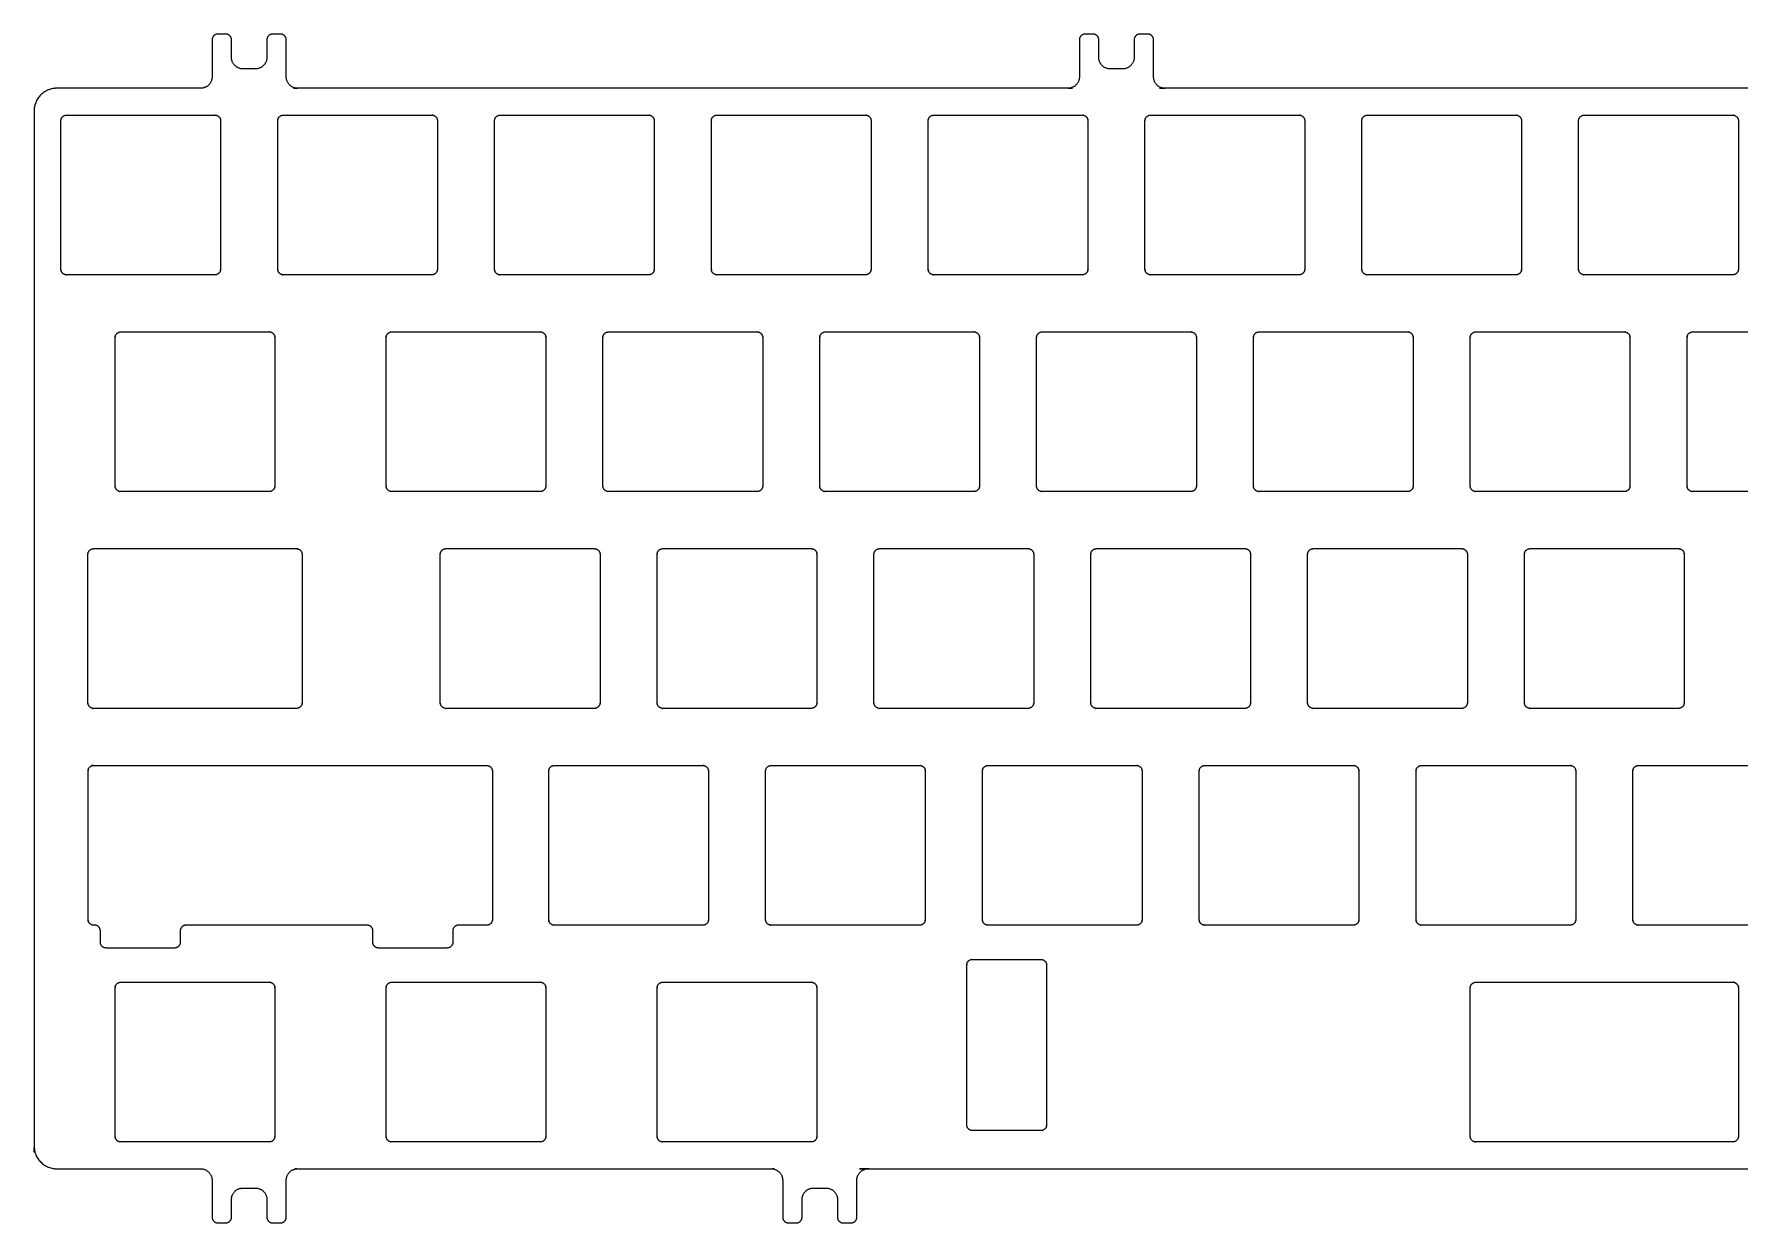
# Model space of a CAD drawing. Header units: millimetres. Extents: x 82 to 366, y 80 to 184.
# Drawn here: x 81.6 to 231, y 79.8 to 184 of the extents above; entities that cross this region are included whole.
import ezdxf

# ---------------------------------------------------------------- set-up
doc = ezdxf.new("R2010")
doc.units = ezdxf.units.MM
doc.layers.add('레이어 01', color=7, linetype='Continuous', true_color=0x000000)

msp = doc.modelspace()

# ---------------------------------------------------------------- linework, layer by layer
at = {"layer": '레이어 01', "color": 7, "true_color": 0xffffff}
for points, weights, knots in [([(366.27, 86.51, -32.78), (366.27, 131.86, -32.78), (366.27, 177.21, -32.78), (366.27, 179.21, -32.78), (364.27, 179.21, -32.78), (357.97, 179.21, -32.78), (351.67, 179.21, -32.78), (350.68, 179.21, -32.78), (350.67, 180.21, -32.78), (350.67, 181.83, -32.78), (350.67, 183.46, -32.78), (350.67, 183.66, -32.78), (350.53, 183.81, -32.78), (350.38, 183.96, -32.78), (350.17, 183.96, -32.78), (349.82, 183.96, -32.78), (349.47, 183.96, -32.78), (348.97, 183.96, -32.78), (348.97, 183.46, -32.78), (348.97, 182.68, -32.78), (348.97, 181.91, -32.78), (348.97, 180.91, -32.78), (347.97, 180.91, -32.78), (347.42, 180.91, -32.78), (346.87, 180.91, -32.78), (345.87, 180.91, -32.78), (345.87, 181.91, -32.78), (345.87, 182.68, -32.78), (345.87, 183.46, -32.78), (345.87, 183.96, -32.78), (345.37, 183.96, -32.78), (345.02, 183.96, -32.78), (344.67, 183.96, -32.78), (344.17, 183.96, -32.78), (344.17, 183.46, -32.78), (344.17, 181.83, -32.78), (344.17, 180.21, -32.78), (344.17, 179.21, -32.78), (343.17, 179.21, -32.78), (309.42, 179.21, -32.78), (275.67, 179.21, -32.78), (274.68, 179.21, -32.78), (274.67, 180.21, -32.78), (274.67, 181.83, -32.78), (274.67, 183.46, -32.78), (274.67, 183.66, -32.78), (274.53, 183.81, -32.78), (274.38, 183.96, -32.78), (274.17, 183.96, -32.78), (273.82, 183.96, -32.78), (273.47, 183.96, -32.78), (272.97, 183.96, -32.78), (272.97, 183.46, -32.78), (272.97, 182.68, -32.78), (272.97, 181.91, -32.78), (272.97, 180.91, -32.78), (271.97, 180.91, -32.78), (271.42, 180.91, -32.78), (270.87, 180.91, -32.78), (269.87, 180.91, -32.78), (269.87, 181.91, -32.78), (269.87, 182.68, -32.78), (269.87, 183.46, -32.78), (269.87, 183.96, -32.78), (269.37, 183.96, -32.78), (269.02, 183.96, -32.78), (268.67, 183.96, -32.78), (268.17, 183.96, -32.78), (268.17, 183.46, -32.78), (268.17, 181.83, -32.78), (268.17, 180.21, -32.78), (268.17, 179.21, -32.78), (267.17, 179.21, -32.78), (223.92, 179.21, -32.78), (180.67, 179.21, -32.78), (179.67, 179.21, -32.78), (179.67, 180.21, -32.78), (179.67, 181.83, -32.78), (179.67, 183.46, -32.78), (179.67, 183.96, -32.78), (179.17, 183.96, -32.78), (178.82, 183.96, -32.78), (178.47, 183.96, -32.78), (177.97, 183.96, -32.78), (177.97, 183.46, -32.78), (177.97, 182.68, -32.78), (177.97, 181.91, -32.78), (177.97, 180.91, -32.78), (176.97, 180.91, -32.78), (176.42, 180.91, -32.78), (175.87, 180.91, -32.78), (174.87, 180.91, -32.78), (174.87, 181.91, -32.78), (174.87, 182.68, -32.78), (174.87, 183.46, -32.78), (174.87, 183.96, -32.78), (174.37, 183.96, -32.78), (174.02, 183.96, -32.78), (173.67, 183.96, -32.78), (173.47, 183.96, -32.78), (173.32, 183.81, -32.78), (173.17, 183.66, -32.78), (173.17, 183.46, -32.78), (173.17, 181.83, -32.78), (173.17, 180.21, -32.78), (173.17, 179.21, -32.78), (172.17, 179.21, -32.78), (138.42, 179.21, -32.78), (104.67, 179.21, -32.78), (103.67, 179.21, -32.78), (103.67, 180.21, -32.78), (103.67, 181.83, -32.78), (103.67, 183.46, -32.78), (103.67, 183.96, -32.78), (103.17, 183.96, -32.78), (102.82, 183.96, -32.78), (102.47, 183.96, -32.78), (101.97, 183.96, -32.78), (101.97, 183.46, -32.78), (101.97, 182.68, -32.78), (101.97, 181.91, -32.78), (101.97, 180.91, -32.78), (100.97, 180.91, -32.78), (100.42, 180.91, -32.78), (99.87, 180.91, -32.78), (98.87, 180.91, -32.78), (98.87, 181.91, -32.78), (98.87, 182.68, -32.78), (98.87, 183.46, -32.78), (98.87, 183.96, -32.78), (98.37, 183.96, -32.78), (98.02, 183.96, -32.78), (97.67, 183.96, -32.78), (97.47, 183.96, -32.78), (97.32, 183.81, -32.78), (97.17, 183.66, -32.78), (97.17, 183.46, -32.78), (97.17, 181.83, -32.78), (97.17, 180.21, -32.78), (97.17, 179.21, -32.78), (96.17, 179.21, -32.78), (89.87, 179.21, -32.78), (83.57, 179.21, -32.78), (81.57, 179.21, -32.78), (81.57, 177.21, -32.78)], [1, 1, 1, 0.707106788146, 1, 1, 1, 0.707160050694, 0.999892384474, 0.999892384474, 0.999892384474, 0.923779994874, 0.999892384474, 0.923779994874, 0.999892384474, 0.999892384474, 0.999892384474, 0.707030685522, 0.999892384474, 0.999892384474, 0.999892384474, 0.707030685522, 0.999892384474, 0.999892384474, 0.999892384474, 0.707030685522, 0.999892384474, 0.999892384474, 0.999892384474, 0.707030685522, 0.999892384474, 0.999892384474, 0.999892384474, 0.707031106273, 0.999892384474, 0.999892384474, 0.999892384474, 0.707033378907, 0.999888093908, 0.999888093908, 0.999888093908, 0.707080915135, 0.999780490508, 0.999780490508, 0.999780490508, 0.923676618342, 0.999780490508, 0.923676618342, 0.999780490508, 0.999780490508, 0.999780490508, 0.706951564539, 0.999780490508, 0.999780490508, 0.999780490508, 0.706951564539, 0.999780490508, 0.999780490508, 0.999780490508, 0.70695156454, 0.999780490508, 0.999780490508, 0.999780490508, 0.70695156454, 0.999780490508, 0.999780490508, 0.999780490508, 0.706951985244, 0.999780490508, 0.999780490508, 0.999780490508, 0.706954257186, 0.999776201298, 0.999776201298, 0.999776201298, 0.706954256323, 0.999780489793, 0.999780489793, 0.999780489793, 0.706951984738, 0.999780489793, 0.999780489793, 0.999780489793, 0.706951564034, 0.999780489793, 0.999780489793, 0.999780489793, 0.706951564034, 0.999780489793, 0.999780489793, 0.999780489793, 0.706951564034, 0.999780489793, 0.999780489793, 0.999780489793, 0.706951564034, 0.999780489793, 0.999780489793, 0.999780489793, 0.923676617681, 0.999780489793, 0.923676617681, 0.999780489793, 0.999780489793, 0.999780489793, 0.707080984398, 0.999887953558, 0.999887953558, 0.999887953558, 0.707033277571, 0.99989224239, 0.99989224239, 0.99989224239, 0.707031005804, 0.99989224239, 0.99989224239, 0.99989224239, 0.707030585053, 0.99989224239, 0.99989224239, 0.99989224239, 0.707030585053, 0.99989224239, 0.99989224239, 0.99989224239, 0.707030585053, 0.99989224239, 0.99989224239, 0.99989224239, 0.707030585053, 0.99989224239, 0.99989224239, 0.99989224239, 0.923779863605, 0.99989224239, 0.923779863605, 0.99989224239, 0.99989224239, 0.99989224239, 0.707160020019, 0.999999718279, 0.999999718279, 0.999999718279, 0.707106693505, 1], [4173.662671, 4173.662671, 4173.662671, 4262.034604, 4262.034604, 4265.931933, 4265.931933, 4278.208514, 4278.208514, 4280.156675, 4280.156675, 4283.317392, 4283.317392, 4283.720974, 4283.720974, 4284.124556, 4284.124556, 4284.806588, 4284.806588, 4285.78092, 4285.78092, 4287.291143, 4287.291143, 4289.239807, 4289.239807, 4290.311573, 4290.311573, 4292.260237, 4292.260237, 4293.77046, 4293.77046, 4294.744792, 4294.744792, 4295.426825, 4295.426825, 4296.401156, 4296.401156, 4299.561624, 4299.561624, 4301.510266, 4301.510266, 4367.277701, 4367.277701, 4369.225862, 4369.225862, 4372.38658, 4372.38658, 4372.790161, 4372.790161, 4373.193743, 4373.193743, 4373.875775, 4373.875775, 4374.850108, 4374.850108, 4376.36033, 4376.36033, 4378.308995, 4378.308995, 4379.38076, 4379.38076, 4381.329425, 4381.329425, 4382.839647, 4382.839647, 4383.813979, 4383.813979, 4384.496013, 4384.496013, 4385.470344, 4385.470344, 4388.630812, 4388.630812, 4390.579453, 4390.579453, 4474.859222, 4474.859222, 4476.807863, 4476.807863, 4479.968331, 4479.968331, 4480.942662, 4480.942662, 4481.624696, 4481.624696, 4482.599028, 4482.599028, 4484.10925, 4484.10925, 4486.057915, 4486.057915, 4487.12968, 4487.12968, 4489.078345, 4489.078345, 4490.588567, 4490.588567, 4491.5629, 4491.5629, 4492.244932, 4492.244932, 4492.648514, 4492.648514, 4493.052096, 4493.052096, 4496.212813, 4496.212813, 4498.160973, 4498.160973, 4563.928409, 4563.928409, 4565.87705, 4565.87705, 4569.037518, 4569.037518, 4570.011849, 4570.011849, 4570.693883, 4570.693883, 4571.668215, 4571.668215, 4573.178437, 4573.178437, 4575.127102, 4575.127102, 4576.198867, 4576.198867, 4578.147532, 4578.147532, 4579.657754, 4579.657754, 4580.632087, 4580.632087, 4581.314119, 4581.314119, 4581.717701, 4581.717701, 4582.121283, 4582.121283, 4585.282, 4585.282, 4587.23016, 4587.23016, 4599.506741, 4599.506741, 4603.40407, 4603.40407, 4603.40407]), ([(81.57, 177.21, -32.78), (81.57, 131.86, -32.78), (81.57, 86.51, -32.78), (81.57, 84.51, -32.78), (83.57, 84.51, -32.78), (89.87, 84.51, -32.78), (96.17, 84.51, -32.78), (97.17, 84.51, -32.78), (97.17, 83.51, -32.78), (97.17, 81.89, -32.78), (97.17, 80.27, -32.78), (97.17, 80.06, -32.78), (97.32, 79.92, -32.78), (97.47, 79.77, -32.78), (97.67, 79.77, -32.78), (98.02, 79.77, -32.78), (98.37, 79.77, -32.78), (98.87, 79.77, -32.78), (98.87, 80.27, -32.78), (98.87, 81.04, -32.78), (98.87, 81.82, -32.78), (98.87, 82.82, -32.78), (99.87, 82.82, -32.78), (100.42, 82.82, -32.78), (100.97, 82.82, -32.78), (101.97, 82.82, -32.78), (101.97, 81.82, -32.78), (101.97, 81.04, -32.78), (101.97, 80.27, -32.78), (101.97, 79.77, -32.78), (102.47, 79.77, -32.78), (102.82, 79.77, -32.78), (103.17, 79.77, -32.78), (103.67, 79.77, -32.78), (103.67, 80.27, -32.78), (103.67, 81.89, -32.78), (103.67, 83.51, -32.78), (103.67, 84.51, -32.78), (104.67, 84.51, -32.78), (125.42, 84.51, -32.78), (146.17, 84.51, -32.78), (147.17, 84.51, -32.78), (147.17, 83.51, -32.78), (147.17, 81.89, -32.78), (147.17, 80.27, -32.78), (147.17, 80.06, -32.78), (147.32, 79.92, -32.78), (147.47, 79.77, -32.78), (147.67, 79.77, -32.78), (148.02, 79.77, -32.78), (148.37, 79.77, -32.78), (148.87, 79.77, -32.78), (148.87, 80.27, -32.78), (148.87, 81.04, -32.78), (148.87, 81.82, -32.78), (148.87, 82.82, -32.78), (149.87, 82.82, -32.78), (150.42, 82.82, -32.78), (150.97, 82.82, -32.78), (151.97, 82.82, -32.78), (151.97, 81.82, -32.78), (151.97, 81.04, -32.78), (151.97, 80.27, -32.78), (151.97, 79.77, -32.78), (152.47, 79.77, -32.78), (152.82, 79.77, -32.78), (153.17, 79.77, -32.78), (153.67, 79.77, -32.78), (153.67, 80.27, -32.78), (153.67, 81.89, -32.78), (153.67, 83.51, -32.78), (153.67, 84.51, -32.78), (154.67, 84.51, -32.78), (223.92, 84.51, -32.78), (293.17, 84.51, -32.78), (294.17, 84.51, -32.78), (294.17, 83.51, -32.78), (294.17, 81.89, -32.78), (294.17, 80.27, -32.78), (294.17, 79.77, -32.78), (294.67, 79.77, -32.78), (295.02, 79.77, -32.78), (295.37, 79.77, -32.78), (295.87, 79.77, -32.78), (295.87, 80.27, -32.78), (295.87, 81.04, -32.78), (295.87, 81.82, -32.78), (295.87, 82.82, -32.78), (296.87, 82.82, -32.78), (297.42, 82.82, -32.78), (297.97, 82.82, -32.78), (298.97, 82.82, -32.78), (298.97, 81.82, -32.78), (298.97, 81.04, -32.78), (298.97, 80.27, -32.78), (298.97, 79.77, -32.78), (299.47, 79.77, -32.78), (299.82, 79.77, -32.78), (300.17, 79.77, -32.78), (300.38, 79.77, -32.78), (300.53, 79.92, -32.78), (300.67, 80.06, -32.78), (300.67, 80.27, -32.78), (300.67, 81.89, -32.78), (300.67, 83.51, -32.78), (300.68, 84.51, -32.78), (301.67, 84.51, -32.78), (322.42, 84.51, -32.78), (343.17, 84.51, -32.78), (344.17, 84.51, -32.78), (344.17, 83.51, -32.78), (344.17, 81.89, -32.78), (344.17, 80.27, -32.78), (344.17, 79.77, -32.78), (344.67, 79.77, -32.78), (345.02, 79.77, -32.78), (345.37, 79.77, -32.78), (345.87, 79.77, -32.78), (345.87, 80.27, -32.78), (345.87, 81.04, -32.78), (345.87, 81.82, -32.78), (345.87, 82.82, -32.78), (346.87, 82.82, -32.78), (347.42, 82.82, -32.78), (347.97, 82.82, -32.78), (348.97, 82.82, -32.78), (348.97, 81.82, -32.78), (348.97, 81.04, -32.78), (348.97, 80.27, -32.78), (348.97, 79.77, -32.78), (349.47, 79.77, -32.78), (349.82, 79.77, -32.78), (350.17, 79.77, -32.78), (350.38, 79.77, -32.78), (350.53, 79.92, -32.78), (350.67, 80.06, -32.78), (350.67, 80.27, -32.78), (350.67, 81.89, -32.78), (350.67, 83.51, -32.78), (350.68, 84.51, -32.78), (351.67, 84.51, -32.78), (357.97, 84.51, -32.78), (364.27, 84.51, -32.78), (366.27, 84.51, -32.78), (366.27, 86.51, -32.78)], [1, 1, 1, 0.707106769265, 1, 1, 1, 0.707160219681, 0.999892524708, 0.999892524708, 0.999892524708, 0.923780124433, 0.999892524708, 0.923780124433, 0.999892524708, 0.999892524708, 0.999892524708, 0.707030784682, 0.999892524708, 0.999892524708, 0.999892524708, 0.707030784682, 0.999892524708, 0.999892524708, 0.999892524708, 0.707030784682, 0.999892524708, 0.999892524708, 0.999892524708, 0.707030784682, 0.999892524708, 0.999892524708, 0.999892524708, 0.707031205433, 0.999892524708, 0.999892524708, 0.999892524708, 0.707033478293, 0.999888233692, 0.999888233692, 0.999888233692, 0.707082958659, 0.9997822414, 0.9997822414, 0.9997822414, 0.923678235955, 0.9997822414, 0.923678235955, 0.9997822414, 0.9997822414, 0.9997822414, 0.706952802607, 0.9997822414, 0.9997822414, 0.9997822414, 0.706952802607, 0.9997822414, 0.9997822414, 0.9997822414, 0.706952802607, 0.9997822414, 0.9997822414, 0.9997822414, 0.706952802607, 0.9997822414, 0.9997822414, 0.9997822414, 0.706953223312, 0.9997822414, 0.9997822414, 0.9997822414, 0.706955539222, 0.999777864256, 0.999777864256, 0.999777864256, 0.706955539222, 0.9997822414, 0.9997822414, 0.9997822414, 0.706953223312, 0.9997822414, 0.9997822414, 0.9997822414, 0.706952802607, 0.9997822414, 0.9997822414, 0.9997822414, 0.706952802607, 0.9997822414, 0.9997822414, 0.9997822414, 0.706952802607, 0.9997822414, 0.9997822414, 0.9997822414, 0.706952802607, 0.9997822414, 0.9997822414, 0.9997822414, 0.923678235955, 0.9997822414, 0.923678235955, 0.9997822414, 0.9997822414, 0.9997822414, 0.707082958659, 0.999888233692, 0.999888233692, 0.999888233692, 0.707033571136, 0.999892601621, 0.999892601621, 0.999892601621, 0.707031259819, 0.999892601621, 0.999892601621, 0.999892601621, 0.707030839068, 0.999892601621, 0.999892601621, 0.999892601621, 0.707030839068, 0.999892601621, 0.999892601621, 0.999892601621, 0.707030839068, 0.999892601621, 0.999892601621, 0.999892601621, 0.707030839068, 0.999892601621, 0.999892601621, 0.999892601621, 0.923780195492, 0.999892601621, 0.923780195492, 0.999892601621, 0.999892601621, 0.999892601621, 0.707160203964, 1.00000021692, 1.00000021692, 1.00000021692, 0.707106850671, 1], [4603.40407, 4603.40407, 4603.40407, 4692.507052, 4692.507052, 4696.436621, 4696.436621, 4708.814762, 4708.814762, 4710.779039, 4710.779039, 4713.965903, 4713.965903, 4714.372823, 4714.372823, 4714.779744, 4714.779744, 4715.467418, 4715.467418, 4716.44981, 4716.44981, 4717.972526, 4717.972526, 4719.937311, 4719.937311, 4721.017942, 4721.017942, 4722.982727, 4722.982727, 4724.505443, 4724.505443, 4725.487835, 4725.487835, 4726.17551, 4726.17551, 4727.157901, 4727.157901, 4730.344515, 4730.344515, 4732.309276, 4732.309276, 4773.07857, 4773.07857, 4775.04284, 4775.04284, 4778.229704, 4778.229704, 4778.636625, 4778.636625, 4779.043545, 4779.043545, 4779.731219, 4779.731219, 4780.713612, 4780.713612, 4782.236327, 4782.236327, 4784.201112, 4784.201112, 4785.281744, 4785.281744, 4787.246528, 4787.246528, 4788.769244, 4788.769244, 4789.751636, 4789.751636, 4790.439312, 4790.439312, 4791.421703, 4791.421703, 4794.608316, 4794.608316, 4796.573077, 4796.573077, 4932.634441, 4932.634441, 4934.599202, 4934.599202, 4937.785815, 4937.785815, 4938.768207, 4938.768207, 4939.455882, 4939.455882, 4940.438274, 4940.438274, 4941.96099, 4941.96099, 4943.925774, 4943.925774, 4945.006406, 4945.006406, 4946.971191, 4946.971191, 4948.493906, 4948.493906, 4949.476299, 4949.476299, 4950.163973, 4950.163973, 4950.570893, 4950.570893, 4950.977814, 4950.977814, 4954.164678, 4954.164678, 4956.128948, 4956.128948, 4996.898244, 4996.898244, 4998.863004, 4998.863004, 5002.049618, 5002.049618, 5003.032009, 5003.032009, 5003.719684, 5003.719684, 5004.702076, 5004.702076, 5006.224792, 5006.224792, 5008.189577, 5008.189577, 5009.270208, 5009.270208, 5011.234993, 5011.234993, 5012.757709, 5012.757709, 5013.740101, 5013.740101, 5014.427775, 5014.427775, 5014.834696, 5014.834696, 5015.241616, 5015.241616, 5018.42848, 5018.42848, 5020.392757, 5020.392757, 5032.770897, 5032.770897, 5036.700466, 5036.700466, 5036.700466]), ([(97.42, 162.86, -32.78), (90.92, 162.86, -32.78), (84.42, 162.86, -32.78), (83.92, 162.86, -32.78), (83.92, 163.36, -32.78), (83.92, 169.86, -32.78), (83.92, 176.36, -32.78), (83.92, 176.86, -32.78), (84.42, 176.86, -32.78)], [1, 1, 1, 0.707106781187, 1, 1, 1, 0.707106781187, 1], [-82.712389, -82.712389, -82.712389, -69.911662, -69.911662, -68.926991, -68.926991, -56.126264, -56.126264, -55.141593, -55.141593, -55.141593]), ([(84.42, 176.86, -32.78), (90.92, 176.86, -32.78), (97.42, 176.86, -32.78), (97.92, 176.86, -32.78), (97.92, 176.36, -32.78), (97.92, 169.86, -32.78), (97.92, 163.36, -32.78), (97.92, 162.86, -32.78), (97.42, 162.86, -32.78)], [1, 1, 1, 0.707106781187, 1, 1, 1, 0.707106781187, 1], [-55.141593, -55.141593, -55.141593, -42.340866, -42.340866, -41.356194, -41.356194, -28.555468, -28.555468, -27.570796, -27.570796, -27.570796]), ([(116.42, 162.86, -32.78), (109.92, 162.86, -32.78), (103.42, 162.86, -32.78), (102.92, 162.86, -32.78), (102.92, 163.36, -32.78), (102.92, 169.86, -32.78), (102.92, 176.36, -32.78), (102.92, 176.86, -32.78), (103.42, 176.86, -32.78)], [1, 1, 1, 0.707106781187, 1, 1, 1, 0.707106781187, 1], [-27.570796, -27.570796, -27.570796, -14.770069, -14.770069, -13.785398, -13.785398, -0.984671, -0.984671, 0, 0, 0]), ([(103.42, 176.86, -32.78), (109.92, 176.86, -32.78), (116.42, 176.86, -32.78), (116.92, 176.86, -32.78), (116.92, 176.36, -32.78), (116.92, 169.86, -32.78), (116.92, 163.36, -32.78), (116.92, 162.86, -32.78), (116.42, 162.86, -32.78)], [1, 1, 1, 0.707106781187, 1, 1, 1, 0.707106781187, 1], [0, 0, 0, 12.800727, 12.800727, 13.785398, 13.785398, 26.586125, 26.586125, 27.570796, 27.570796, 27.570796]), ([(135.42, 162.86, -32.78), (128.92, 162.86, -32.78), (122.42, 162.86, -32.78), (121.92, 162.86, -32.78), (121.92, 163.36, -32.78), (121.92, 169.86, -32.78), (121.92, 176.36, -32.78), (121.92, 176.86, -32.78), (122.42, 176.86, -32.78)], [1, 1, 1, 0.707106781187, 1, 1, 1, 0.707106781187, 1], [-82.712389, -82.712389, -82.712389, -69.911662, -69.911662, -68.926991, -68.926991, -56.126264, -56.126264, -55.141593, -55.141593, -55.141593]), ([(122.42, 176.86, -32.78), (128.92, 176.86, -32.78), (135.42, 176.86, -32.78), (135.92, 176.86, -32.78), (135.92, 176.36, -32.78), (135.92, 169.86, -32.78), (135.92, 163.36, -32.78), (135.92, 162.86, -32.78), (135.42, 162.86, -32.78)], [1, 1, 1, 0.707106781187, 1, 1, 1, 0.707106781187, 1], [-55.141593, -55.141593, -55.141593, -42.340866, -42.340866, -41.356194, -41.356194, -28.555468, -28.555468, -27.570796, -27.570796, -27.570796]), ([(154.42, 162.86, -32.78), (147.92, 162.86, -32.78), (141.42, 162.86, -32.78), (140.92, 162.86, -32.78), (140.92, 163.36, -32.78), (140.92, 169.86, -32.78), (140.92, 176.36, -32.78), (140.92, 176.86, -32.78), (141.42, 176.86, -32.78)], [1, 1, 1, 0.707106781187, 1, 1, 1, 0.707106781187, 1], [-82.712389, -82.712389, -82.712389, -69.911662, -69.911662, -68.926991, -68.926991, -56.126264, -56.126264, -55.141593, -55.141593, -55.141593]), ([(141.42, 176.86, -32.78), (147.92, 176.86, -32.78), (154.42, 176.86, -32.78), (154.92, 176.86, -32.78), (154.92, 176.36, -32.78), (154.92, 169.86, -32.78), (154.92, 163.36, -32.78), (154.92, 162.86, -32.78), (154.42, 162.86, -32.78)], [1, 1, 1, 0.707106781187, 1, 1, 1, 0.707106781187, 1], [-55.141593, -55.141593, -55.141593, -42.340866, -42.340866, -41.356194, -41.356194, -28.555468, -28.555468, -27.570796, -27.570796, -27.570796]), ([(173.42, 162.86, -32.78), (166.92, 162.86, -32.78), (160.42, 162.86, -32.78), (159.92, 162.86, -32.78), (159.92, 163.36, -32.78), (159.92, 169.86, -32.78), (159.92, 176.36, -32.78), (159.92, 176.86, -32.78), (160.42, 176.86, -32.78)], [1, 1, 1, 0.707106781187, 1, 1, 1, 0.707106781187, 1], [-27.570796, -27.570796, -27.570796, -14.770069, -14.770069, -13.785398, -13.785398, -0.984671, -0.984671, 0, 0, 0]), ([(160.42, 176.86, -32.78), (166.92, 176.86, -32.78), (173.42, 176.86, -32.78), (173.92, 176.86, -32.78), (173.92, 176.36, -32.78), (173.92, 169.86, -32.78), (173.92, 163.36, -32.78), (173.92, 162.86, -32.78), (173.42, 162.86, -32.78)], [1, 1, 1, 0.707106781187, 1, 1, 1, 0.707106781187, 1], [0, 0, 0, 12.800727, 12.800727, 13.785398, 13.785398, 26.586125, 26.586125, 27.570796, 27.570796, 27.570796]), ([(192.42, 162.86, -32.78), (185.92, 162.86, -32.78), (179.42, 162.86, -32.78), (178.92, 162.86, -32.78), (178.92, 163.36, -32.78), (178.92, 169.86, -32.78), (178.92, 176.36, -32.78), (178.92, 176.86, -32.78), (179.42, 176.86, -32.78)], [1, 1, 1, 0.707106781187, 1, 1, 1, 0.707106781187, 1], [-27.570796, -27.570796, -27.570796, -14.770069, -14.770069, -13.785398, -13.785398, -0.984671, -0.984671, 0, 0, 0]), ([(179.42, 176.86, -32.78), (185.92, 176.86, -32.78), (192.42, 176.86, -32.78), (192.92, 176.86, -32.78), (192.92, 176.36, -32.78), (192.92, 169.86, -32.78), (192.92, 163.36, -32.78), (192.92, 162.86, -32.78), (192.42, 162.86, -32.78)], [1, 1, 1, 0.707106781187, 1, 1, 1, 0.707106781187, 1], [0, 0, 0, 12.800727, 12.800727, 13.785398, 13.785398, 26.586125, 26.586125, 27.570796, 27.570796, 27.570796]), ([(211.42, 162.86, -32.78), (204.92, 162.86, -32.78), (198.42, 162.86, -32.78), (197.92, 162.86, -32.78), (197.92, 163.36, -32.78), (197.92, 169.86, -32.78), (197.92, 176.36, -32.78), (197.92, 176.86, -32.78), (198.42, 176.86, -32.78)], [1, 1, 1, 0.707106781187, 1, 1, 1, 0.707106781187, 1], [-82.712389, -82.712389, -82.712389, -69.911662, -69.911662, -68.926991, -68.926991, -56.126264, -56.126264, -55.141593, -55.141593, -55.141593]), ([(198.42, 176.86, -32.78), (204.92, 176.86, -32.78), (211.42, 176.86, -32.78), (211.92, 176.86, -32.78), (211.92, 176.36, -32.78), (211.92, 169.86, -32.78), (211.92, 163.36, -32.78), (211.92, 162.86, -32.78), (211.42, 162.86, -32.78)], [1, 1, 1, 0.707106781187, 1, 1, 1, 0.707106781187, 1], [-55.141593, -55.141593, -55.141593, -42.340866, -42.340866, -41.356194, -41.356194, -28.555468, -28.555468, -27.570796, -27.570796, -27.570796]), ([(230.42, 162.86, -32.78), (223.92, 162.86, -32.78), (217.42, 162.86, -32.78), (216.92, 162.86, -32.78), (216.92, 163.36, -32.78), (216.92, 169.86, -32.78), (216.92, 176.36, -32.78), (216.92, 176.86, -32.78), (217.42, 176.86, -32.78)], [1, 1, 1, 0.707106781187, 1, 1, 1, 0.707106781187, 1], [-96.497787, -96.497787, -96.497787, -83.69706, -83.69706, -82.712389, -82.712389, -69.911662, -69.911662, -68.926991, -68.926991, -68.926991]), ([(217.42, 176.86, -32.78), (223.92, 176.86, -32.78), (230.42, 176.86, -32.78), (230.92, 176.86, -32.78), (230.92, 176.36, -32.78), (230.92, 169.86, -32.78), (230.92, 163.36, -32.78), (230.92, 162.86, -32.78), (230.42, 162.86, -32.78)], [1, 1, 1, 0.707106781187, 1, 1, 1, 0.707106781187, 1], [-68.926991, -68.926991, -68.926991, -56.126264, -56.126264, -55.141593, -55.141593, -42.340866, -42.340866, -41.356194, -41.356194, -41.356194]), ([(102.17, 143.86, -32.78), (95.67, 143.86, -32.78), (89.17, 143.86, -32.78), (88.67, 143.86, -32.78), (88.67, 144.36, -32.78), (88.67, 150.86, -32.78), (88.67, 157.36, -32.78), (88.67, 157.86, -32.78), (89.17, 157.86, -32.78)], [1, 1, 1, 0.707106781187, 1, 1, 1, 0.707106781187, 1], [-82.712389, -82.712389, -82.712389, -69.911662, -69.911662, -68.926991, -68.926991, -56.126264, -56.126264, -55.141593, -55.141593, -55.141593]), ([(89.17, 157.86, -32.78), (95.67, 157.86, -32.78), (102.17, 157.86, -32.78), (102.67, 157.86, -32.78), (102.67, 157.36, -32.78), (102.67, 150.86, -32.78), (102.67, 144.36, -32.78), (102.67, 143.86, -32.78), (102.17, 143.86, -32.78)], [1, 1, 1, 0.707106781187, 1, 1, 1, 0.707106781187, 1], [-55.141593, -55.141593, -55.141593, -42.340866, -42.340866, -41.356194, -41.356194, -28.555468, -28.555468, -27.570796, -27.570796, -27.570796]), ([(125.92, 143.86, -32.78), (119.42, 143.86, -32.78), (112.92, 143.86, -32.78), (112.42, 143.86, -32.78), (112.42, 144.36, -32.78), (112.42, 150.86, -32.78), (112.42, 157.36, -32.78), (112.42, 157.86, -32.78), (112.92, 157.86, -32.78)], [1, 1, 1, 0.707106781187, 1, 1, 1, 0.707106781187, 1], [-82.712389, -82.712389, -82.712389, -69.911662, -69.911662, -68.926991, -68.926991, -56.126264, -56.126264, -55.141593, -55.141593, -55.141593]), ([(112.92, 157.86, -32.78), (119.42, 157.86, -32.78), (125.92, 157.86, -32.78), (126.42, 157.86, -32.78), (126.42, 157.36, -32.78), (126.42, 150.86, -32.78), (126.42, 144.36, -32.78), (126.42, 143.86, -32.78), (125.92, 143.86, -32.78)], [1, 1, 1, 0.707106781187, 1, 1, 1, 0.707106781187, 1], [-55.141593, -55.141593, -55.141593, -42.340866, -42.340866, -41.356194, -41.356194, -28.555468, -28.555468, -27.570796, -27.570796, -27.570796]), ([(144.92, 143.86, -32.78), (138.42, 143.86, -32.78), (131.92, 143.86, -32.78), (131.42, 143.86, -32.78), (131.42, 144.36, -32.78), (131.42, 150.86, -32.78), (131.42, 157.36, -32.78), (131.42, 157.86, -32.78), (131.92, 157.86, -32.78)], [1, 1, 1, 0.707106781187, 1, 1, 1, 0.707106781187, 1], [-96.497787, -96.497787, -96.497787, -83.69706, -83.69706, -82.712389, -82.712389, -69.911662, -69.911662, -68.926991, -68.926991, -68.926991]), ([(131.92, 157.86, -32.78), (138.42, 157.86, -32.78), (144.92, 157.86, -32.78), (145.42, 157.86, -32.78), (145.42, 157.36, -32.78), (145.42, 150.86, -32.78), (145.42, 144.36, -32.78), (145.42, 143.86, -32.78), (144.92, 143.86, -32.78)], [1, 1, 1, 0.707106781187, 1, 1, 1, 0.707106781187, 1], [-68.926991, -68.926991, -68.926991, -56.126264, -56.126264, -55.141593, -55.141593, -42.340866, -42.340866, -41.356194, -41.356194, -41.356194]), ([(163.92, 143.86, -32.78), (157.42, 143.86, -32.78), (150.92, 143.86, -32.78), (150.42, 143.86, -32.78), (150.42, 144.36, -32.78), (150.42, 150.86, -32.78), (150.42, 157.36, -32.78), (150.42, 157.86, -32.78), (150.92, 157.86, -32.78)], [1, 1, 1, 0.707106781187, 1, 1, 1, 0.707106781187, 1], [-82.712389, -82.712389, -82.712389, -69.911662, -69.911662, -68.926991, -68.926991, -56.126264, -56.126264, -55.141593, -55.141593, -55.141593]), ([(150.92, 157.86, -32.78), (157.42, 157.86, -32.78), (163.92, 157.86, -32.78), (164.42, 157.86, -32.78), (164.42, 157.36, -32.78), (164.42, 150.86, -32.78), (164.42, 144.36, -32.78), (164.42, 143.86, -32.78), (163.92, 143.86, -32.78)], [1, 1, 1, 0.707106781187, 1, 1, 1, 0.707106781187, 1], [-55.141593, -55.141593, -55.141593, -42.340866, -42.340866, -41.356194, -41.356194, -28.555468, -28.555468, -27.570796, -27.570796, -27.570796]), ([(182.92, 143.86, -32.78), (176.42, 143.86, -32.78), (169.92, 143.86, -32.78), (169.42, 143.86, -32.78), (169.42, 144.36, -32.78), (169.42, 150.86, -32.78), (169.42, 157.36, -32.78), (169.42, 157.86, -32.78), (169.92, 157.86, -32.78)], [1, 1, 1, 0.707106781187, 1, 1, 1, 0.707106781187, 1], [-82.712389, -82.712389, -82.712389, -69.911662, -69.911662, -68.926991, -68.926991, -56.126264, -56.126264, -55.141593, -55.141593, -55.141593]), ([(169.92, 157.86, -32.78), (176.42, 157.86, -32.78), (182.92, 157.86, -32.78), (183.42, 157.86, -32.78), (183.42, 157.36, -32.78), (183.42, 150.86, -32.78), (183.42, 144.36, -32.78), (183.42, 143.86, -32.78), (182.92, 143.86, -32.78)], [1, 1, 1, 0.707106781187, 1, 1, 1, 0.707106781187, 1], [-55.141593, -55.141593, -55.141593, -42.340866, -42.340866, -41.356194, -41.356194, -28.555468, -28.555468, -27.570796, -27.570796, -27.570796]), ([(201.92, 143.86, -32.78), (195.42, 143.86, -32.78), (188.92, 143.86, -32.78), (188.42, 143.86, -32.78), (188.42, 144.36, -32.78), (188.42, 150.86, -32.78), (188.42, 157.36, -32.78), (188.42, 157.86, -32.78), (188.92, 157.86, -32.78)], [1, 1, 1, 0.707106781187, 1, 1, 1, 0.707106781187, 1], [-82.712389, -82.712389, -82.712389, -69.911662, -69.911662, -68.926991, -68.926991, -56.126264, -56.126264, -55.141593, -55.141593, -55.141593]), ([(188.92, 157.86, -32.78), (195.42, 157.86, -32.78), (201.92, 157.86, -32.78), (202.42, 157.86, -32.78), (202.42, 157.36, -32.78), (202.42, 150.86, -32.78), (202.42, 144.36, -32.78), (202.42, 143.86, -32.78), (201.92, 143.86, -32.78)], [1, 1, 1, 0.707106781187, 1, 1, 1, 0.707106781187, 1], [-55.141593, -55.141593, -55.141593, -42.340866, -42.340866, -41.356194, -41.356194, -28.555468, -28.555468, -27.570796, -27.570796, -27.570796]), ([(220.92, 143.86, -32.78), (214.42, 143.86, -32.78), (207.92, 143.86, -32.78), (207.42, 143.86, -32.78), (207.42, 144.36, -32.78), (207.42, 150.86, -32.78), (207.42, 157.36, -32.78), (207.42, 157.86, -32.78), (207.92, 157.86, -32.78)], [1, 1, 1, 0.707106781187, 1, 1, 1, 0.707106781187, 1], [-82.712389, -82.712389, -82.712389, -69.911662, -69.911662, -68.926991, -68.926991, -56.126264, -56.126264, -55.141593, -55.141593, -55.141593]), ([(207.92, 157.86, -32.78), (214.42, 157.86, -32.78), (220.92, 157.86, -32.78), (221.42, 157.86, -32.78), (221.42, 157.36, -32.78), (221.42, 150.86, -32.78), (221.42, 144.36, -32.78), (221.42, 143.86, -32.78), (220.92, 143.86, -32.78)], [1, 1, 1, 0.707106781187, 1, 1, 1, 0.707106781187, 1], [-55.141593, -55.141593, -55.141593, -42.340866, -42.340866, -41.356194, -41.356194, -28.555468, -28.555468, -27.570796, -27.570796, -27.570796]), ([(239.92, 143.86, -32.78), (233.42, 143.86, -32.78), (226.92, 143.86, -32.78), (226.42, 143.86, -32.78), (226.42, 144.36, -32.78), (226.42, 150.86, -32.78), (226.42, 157.36, -32.78), (226.42, 157.86, -32.78), (226.92, 157.86, -32.78)], [1, 1, 1, 0.707106781187, 1, 1, 1, 0.707106781187, 1], [-82.712389, -82.712389, -82.712389, -69.911662, -69.911662, -68.926991, -68.926991, -56.126264, -56.126264, -55.141593, -55.141593, -55.141593]), ([(226.92, 157.86, -32.78), (233.42, 157.86, -32.78), (239.92, 157.86, -32.78), (240.42, 157.86, -32.78), (240.42, 157.36, -32.78), (240.42, 150.86, -32.78), (240.42, 144.36, -32.78), (240.42, 143.86, -32.78), (239.92, 143.86, -32.78)], [1, 1, 1, 0.707106781187, 1, 1, 1, 0.707106781187, 1], [-55.141593, -55.141593, -55.141593, -42.340866, -42.340866, -41.356194, -41.356194, -28.555468, -28.555468, -27.570796, -27.570796, -27.570796]), ([(104.56, 124.86, -32.78), (95.67, 124.86, -32.78), (86.79, 124.86, -32.78), (86.29, 124.86, -32.78), (86.29, 125.36, -32.78), (86.29, 131.86, -32.78), (86.29, 138.36, -32.78), (86.29, 138.86, -32.78), (86.79, 138.86, -32.78)], [1, 1, 1, 0.707106781187, 1, 1, 1, 0.707106781187, 1], [-20138.277115, -20138.277115, -20138.277115, -20120.747312, -20120.747312, -20119.760412, -20119.760412, -20106.930718, -20106.930718, -20105.943818, -20105.943818, -20105.943818]), ([(86.79, 138.86, -32.78), (95.67, 138.86, -32.78), (104.56, 138.86, -32.78), (105.06, 138.86, -32.78), (105.06, 138.36, -32.78), (105.06, 131.86, -32.78), (105.06, 125.36, -32.78), (105.06, 124.86, -32.78), (104.56, 124.86, -32.78)], [1, 1, 1, 0.707106781187, 1, 1, 1, 0.707106781187, 1], [-20170.610411, -20170.610411, -20170.610411, -20153.080608, -20153.080608, -20152.093708, -20152.093708, -20139.264014, -20139.264014, -20138.277115, -20138.277115, -20138.277115]), ([(130.67, 124.86, -32.78), (124.17, 124.86, -32.78), (117.67, 124.86, -32.78), (117.17, 124.86, -32.78), (117.17, 125.36, -32.78), (117.17, 131.86, -32.78), (117.17, 138.36, -32.78), (117.17, 138.86, -32.78), (117.67, 138.86, -32.78)], [1, 1, 1, 0.707106781187, 1, 1, 1, 0.707106781187, 1], [-82.712389, -82.712389, -82.712389, -69.911662, -69.911662, -68.926991, -68.926991, -56.126264, -56.126264, -55.141593, -55.141593, -55.141593]), ([(117.67, 138.86, -32.78), (124.17, 138.86, -32.78), (130.67, 138.86, -32.78), (131.17, 138.86, -32.78), (131.17, 138.36, -32.78), (131.17, 131.86, -32.78), (131.17, 125.36, -32.78), (131.17, 124.86, -32.78), (130.67, 124.86, -32.78)], [1, 1, 1, 0.707106781187, 1, 1, 1, 0.707106781187, 1], [-55.141593, -55.141593, -55.141593, -42.340866, -42.340866, -41.356194, -41.356194, -28.555468, -28.555468, -27.570796, -27.570796, -27.570796]), ([(149.67, 124.86, -32.78), (143.17, 124.86, -32.78), (136.67, 124.86, -32.78), (136.17, 124.86, -32.78), (136.17, 125.36, -32.78), (136.17, 131.86, -32.78), (136.17, 138.36, -32.78), (136.17, 138.86, -32.78), (136.67, 138.86, -32.78)], [1, 1, 1, 0.707106781187, 1, 1, 1, 0.707106781187, 1], [-82.712389, -82.712389, -82.712389, -69.911662, -69.911662, -68.926991, -68.926991, -56.126264, -56.126264, -55.141593, -55.141593, -55.141593]), ([(136.67, 138.86, -32.78), (143.17, 138.86, -32.78), (149.67, 138.86, -32.78), (150.17, 138.86, -32.78), (150.17, 138.36, -32.78), (150.17, 131.86, -32.78), (150.17, 125.36, -32.78), (150.17, 124.86, -32.78), (149.67, 124.86, -32.78)], [1, 1, 1, 0.707106781187, 1, 1, 1, 0.707106781187, 1], [-55.141593, -55.141593, -55.141593, -42.340866, -42.340866, -41.356194, -41.356194, -28.555468, -28.555468, -27.570796, -27.570796, -27.570796]), ([(168.67, 124.86, -32.78), (162.17, 124.86, -32.78), (155.67, 124.86, -32.78), (155.17, 124.86, -32.78), (155.17, 125.36, -32.78), (155.17, 131.86, -32.78), (155.17, 138.36, -32.78), (155.17, 138.86, -32.78), (155.67, 138.86, -32.78)], [1, 1, 1, 0.707106781187, 1, 1, 1, 0.707106781187, 1], [-96.497787, -96.497787, -96.497787, -83.69706, -83.69706, -82.712389, -82.712389, -69.911662, -69.911662, -68.926991, -68.926991, -68.926991]), ([(155.67, 138.86, -32.78), (162.17, 138.86, -32.78), (168.67, 138.86, -32.78), (169.17, 138.86, -32.78), (169.17, 138.36, -32.78), (169.17, 131.86, -32.78), (169.17, 125.36, -32.78), (169.17, 124.86, -32.78), (168.67, 124.86, -32.78)], [1, 1, 1, 0.707106781187, 1, 1, 1, 0.707106781187, 1], [-68.926991, -68.926991, -68.926991, -56.126264, -56.126264, -55.141593, -55.141593, -42.340866, -42.340866, -41.356194, -41.356194, -41.356194]), ([(187.67, 124.86, -32.78), (181.17, 124.86, -32.78), (174.67, 124.86, -32.78), (174.17, 124.86, -32.78), (174.17, 125.36, -32.78), (174.17, 131.86, -32.78), (174.17, 138.36, -32.78), (174.17, 138.86, -32.78), (174.67, 138.86, -32.78)], [1, 1, 1, 0.707106781187, 1, 1, 1, 0.707106781187, 1], [-96.497787, -96.497787, -96.497787, -83.69706, -83.69706, -82.712389, -82.712389, -69.911662, -69.911662, -68.926991, -68.926991, -68.926991]), ([(174.67, 138.86, -32.78), (181.17, 138.86, -32.78), (187.67, 138.86, -32.78), (188.17, 138.86, -32.78), (188.17, 138.36, -32.78), (188.17, 131.86, -32.78), (188.17, 125.36, -32.78), (188.17, 124.86, -32.78), (187.67, 124.86, -32.78)], [1, 1, 1, 0.707106781187, 1, 1, 1, 0.707106781187, 1], [-68.926991, -68.926991, -68.926991, -56.126264, -56.126264, -55.141593, -55.141593, -42.340866, -42.340866, -41.356194, -41.356194, -41.356194]), ([(206.67, 124.86, -32.78), (200.17, 124.86, -32.78), (193.67, 124.86, -32.78), (193.17, 124.86, -32.78), (193.17, 125.36, -32.78), (193.17, 131.86, -32.78), (193.17, 138.36, -32.78), (193.17, 138.86, -32.78), (193.67, 138.86, -32.78)], [1, 1, 1, 0.707106781187, 1, 1, 1, 0.707106781187, 1], [-82.712389, -82.712389, -82.712389, -69.911662, -69.911662, -68.926991, -68.926991, -56.126264, -56.126264, -55.141593, -55.141593, -55.141593]), ([(193.67, 138.86, -32.78), (200.17, 138.86, -32.78), (206.67, 138.86, -32.78), (207.17, 138.86, -32.78), (207.17, 138.36, -32.78), (207.17, 131.86, -32.78), (207.17, 125.36, -32.78), (207.17, 124.86, -32.78), (206.67, 124.86, -32.78)], [1, 1, 1, 0.707106781187, 1, 1, 1, 0.707106781187, 1], [-55.141593, -55.141593, -55.141593, -42.340866, -42.340866, -41.356194, -41.356194, -28.555468, -28.555468, -27.570796, -27.570796, -27.570796]), ([(225.67, 124.86, -32.78), (219.17, 124.86, -32.78), (212.67, 124.86, -32.78), (212.17, 124.86, -32.78), (212.17, 125.36, -32.78), (212.17, 131.86, -32.78), (212.17, 138.36, -32.78), (212.17, 138.86, -32.78), (212.67, 138.86, -32.78)], [1, 1, 1, 0.707106781187, 1, 1, 1, 0.707106781187, 1], [-82.712389, -82.712389, -82.712389, -69.911662, -69.911662, -68.926991, -68.926991, -56.126264, -56.126264, -55.141593, -55.141593, -55.141593]), ([(212.67, 138.86, -32.78), (219.17, 138.86, -32.78), (225.67, 138.86, -32.78), (226.17, 138.86, -32.78), (226.17, 138.36, -32.78), (226.17, 131.86, -32.78), (226.17, 125.36, -32.78), (226.17, 124.86, -32.78), (225.67, 124.86, -32.78)], [1, 1, 1, 0.707106781187, 1, 1, 1, 0.707106781187, 1], [-55.141593, -55.141593, -55.141593, -42.340866, -42.340866, -41.356194, -41.356194, -28.555468, -28.555468, -27.570796, -27.570796, -27.570796]), ([(87.88, 103.86, -32.78), (87.38, 103.86, -32.78), (87.38, 104.36, -32.78), (87.38, 104.86, -32.78), (87.38, 105.36, -32.78), (87.38, 105.86, -32.78), (86.88, 105.86, -32.78), (86.84, 105.86, -32.78), (86.8, 105.86, -32.78), (86.3, 105.86, -32.78), (86.3, 106.36, -32.78), (86.3, 112.86, -32.78), (86.3, 119.36, -32.78), (86.3, 119.86, -32.78), (86.8, 119.86, -32.78), (104.01, 119.86, -32.78), (121.23, 119.86, -32.78)], [1, 0.707106781187, 1, 1, 1, 0.707106781187, 1, 1, 1, 0.707106781186, 1, 1, 1, 0.707106781186, 1, 1, 1], [-20346.280902, -20346.280902, -20346.280902, -20345.298633, -20345.298633, -20344.316363, -20344.316363, -20343.334093, -20343.334093, -20343.248636, -20343.248636, -20342.266366, -20342.266366, -20329.496861, -20329.496861, -20328.514591, -20328.514591, -20294.693819, -20294.693819, -20294.693819]), ([(121.23, 119.86, -32.78), (121.73, 119.86, -32.78), (121.73, 119.36, -32.78), (121.73, 112.86, -32.78), (121.73, 106.36, -32.78), (121.73, 105.86, -32.78), (121.23, 105.86, -32.78), (119.99, 105.86, -32.78), (118.76, 105.86, -32.78), (118.26, 105.86, -32.78), (118.26, 105.36, -32.78), (118.26, 104.86, -32.78), (118.26, 104.36, -32.78), (118.26, 103.86, -32.78), (117.76, 103.86, -32.78), (114.76, 103.86, -32.78), (111.76, 103.86, -32.78), (111.26, 103.86, -32.78), (111.26, 104.36, -32.78), (111.26, 104.86, -32.78), (111.26, 105.36, -32.78), (111.26, 105.86, -32.78), (110.76, 105.86, -32.78), (102.82, 105.86, -32.78), (94.88, 105.86, -32.78), (94.38, 105.86, -32.78), (94.38, 105.36, -32.78), (94.38, 104.86, -32.78), (94.38, 104.36, -32.78), (94.38, 103.86, -32.78), (93.88, 103.86, -32.78), (90.88, 103.86, -32.78), (87.88, 103.86, -32.78)], [1, 0.707106781188, 1, 1, 1, 0.707106781187, 1, 1, 1, 0.707106781186, 1, 1, 1, 0.707106781186, 1, 1, 1, 0.707106781186, 1, 1, 1, 0.707106781186, 1, 1, 1, 0.707106781187, 1, 1, 1, 0.707106781186, 1, 1, 1], [-20294.693819, -20294.693819, -20294.693819, -20293.724071, -20293.724071, -20281.117355, -20281.117355, -20280.147608, -20280.147608, -20277.754029, -20277.754029, -20276.784282, -20276.784282, -20275.814534, -20275.814534, -20274.844787, -20274.844787, -20269.026302, -20269.026302, -20268.056555, -20268.056555, -20267.086808, -20267.086808, -20266.11706, -20266.11706, -20250.721351, -20250.721351, -20249.751603, -20249.751603, -20248.781856, -20248.781856, -20247.812109, -20247.812109, -20241.993624, -20241.993624, -20241.993624]), ([(140.17, 105.86, -32.78), (133.67, 105.86, -32.78), (127.17, 105.86, -32.78), (126.67, 105.86, -32.78), (126.67, 106.36, -32.78), (126.67, 112.86, -32.78), (126.67, 119.36, -32.78), (126.67, 119.86, -32.78), (127.17, 119.86, -32.78)], [1, 1, 1, 0.707106781187, 1, 1, 1, 0.707106781187, 1], [-82.712389, -82.712389, -82.712389, -69.911662, -69.911662, -68.926991, -68.926991, -56.126264, -56.126264, -55.141593, -55.141593, -55.141593]), ([(127.17, 119.86, -32.78), (133.67, 119.86, -32.78), (140.17, 119.86, -32.78), (140.67, 119.86, -32.78), (140.67, 119.36, -32.78), (140.67, 112.86, -32.78), (140.67, 106.36, -32.78), (140.67, 105.86, -32.78), (140.17, 105.86, -32.78)], [1, 1, 1, 0.707106781187, 1, 1, 1, 0.707106781187, 1], [-55.141593, -55.141593, -55.141593, -42.340866, -42.340866, -41.356194, -41.356194, -28.555468, -28.555468, -27.570796, -27.570796, -27.570796]), ([(159.17, 105.86, -32.78), (152.67, 105.86, -32.78), (146.17, 105.86, -32.78), (145.67, 105.86, -32.78), (145.67, 106.36, -32.78), (145.67, 112.86, -32.78), (145.67, 119.36, -32.78), (145.67, 119.86, -32.78), (146.17, 119.86, -32.78)], [1, 1, 1, 0.707106781187, 1, 1, 1, 0.707106781187, 1], [-82.712389, -82.712389, -82.712389, -69.911662, -69.911662, -68.926991, -68.926991, -56.126264, -56.126264, -55.141593, -55.141593, -55.141593]), ([(146.17, 119.86, -32.78), (152.67, 119.86, -32.78), (159.17, 119.86, -32.78), (159.67, 119.86, -32.78), (159.67, 119.36, -32.78), (159.67, 112.86, -32.78), (159.67, 106.36, -32.78), (159.67, 105.86, -32.78), (159.17, 105.86, -32.78)], [1, 1, 1, 0.707106781187, 1, 1, 1, 0.707106781187, 1], [-55.141593, -55.141593, -55.141593, -42.340866, -42.340866, -41.356194, -41.356194, -28.555468, -28.555468, -27.570796, -27.570796, -27.570796]), ([(178.17, 105.86, -32.78), (171.67, 105.86, -32.78), (165.17, 105.86, -32.78), (164.67, 105.86, -32.78), (164.67, 106.36, -32.78), (164.67, 112.86, -32.78), (164.67, 119.36, -32.78), (164.67, 119.86, -32.78), (165.17, 119.86, -32.78)], [1, 1, 1, 0.707106781187, 1, 1, 1, 0.707106781187, 1], [-82.712389, -82.712389, -82.712389, -69.911662, -69.911662, -68.926991, -68.926991, -56.126264, -56.126264, -55.141593, -55.141593, -55.141593]), ([(165.17, 119.86, -32.78), (171.67, 119.86, -32.78), (178.17, 119.86, -32.78), (178.67, 119.86, -32.78), (178.67, 119.36, -32.78), (178.67, 112.86, -32.78), (178.67, 106.36, -32.78), (178.67, 105.86, -32.78), (178.17, 105.86, -32.78)], [1, 1, 1, 0.707106781187, 1, 1, 1, 0.707106781187, 1], [-55.141593, -55.141593, -55.141593, -42.340866, -42.340866, -41.356194, -41.356194, -28.555468, -28.555468, -27.570796, -27.570796, -27.570796]), ([(197.17, 105.86, -32.78), (190.67, 105.86, -32.78), (184.17, 105.86, -32.78), (183.67, 105.86, -32.78), (183.67, 106.36, -32.78), (183.67, 112.86, -32.78), (183.67, 119.36, -32.78), (183.67, 119.86, -32.78), (184.17, 119.86, -32.78)], [1, 1, 1, 0.707106781187, 1, 1, 1, 0.707106781187, 1], [-82.712389, -82.712389, -82.712389, -69.911662, -69.911662, -68.926991, -68.926991, -56.126264, -56.126264, -55.141593, -55.141593, -55.141593]), ([(184.17, 119.86, -32.78), (190.67, 119.86, -32.78), (197.17, 119.86, -32.78), (197.67, 119.86, -32.78), (197.67, 119.36, -32.78), (197.67, 112.86, -32.78), (197.67, 106.36, -32.78), (197.67, 105.86, -32.78), (197.17, 105.86, -32.78)], [1, 1, 1, 0.707106781187, 1, 1, 1, 0.707106781187, 1], [-55.141593, -55.141593, -55.141593, -42.340866, -42.340866, -41.356194, -41.356194, -28.555468, -28.555468, -27.570796, -27.570796, -27.570796]), ([(216.17, 105.86, -32.78), (209.67, 105.86, -32.78), (203.17, 105.86, -32.78), (202.67, 105.86, -32.78), (202.67, 106.36, -32.78), (202.67, 112.86, -32.78), (202.67, 119.36, -32.78), (202.67, 119.86, -32.78), (203.17, 119.86, -32.78)], [1, 1, 1, 0.707106781187, 1, 1, 1, 0.707106781187, 1], [-27.570796, -27.570796, -27.570796, -14.770069, -14.770069, -13.785398, -13.785398, -0.984671, -0.984671, 0, 0, 0]), ([(203.17, 119.86, -32.78), (209.67, 119.86, -32.78), (216.17, 119.86, -32.78), (216.67, 119.86, -32.78), (216.67, 119.36, -32.78), (216.67, 112.86, -32.78), (216.67, 106.36, -32.78), (216.67, 105.86, -32.78), (216.17, 105.86, -32.78)], [1, 1, 1, 0.707106781187, 1, 1, 1, 0.707106781187, 1], [0, 0, 0, 12.800727, 12.800727, 13.785398, 13.785398, 26.586125, 26.586125, 27.570796, 27.570796, 27.570796]), ([(235.17, 105.86, -32.78), (228.67, 105.86, -32.78), (222.17, 105.86, -32.78), (221.67, 105.86, -32.78), (221.67, 106.36, -32.78), (221.67, 112.86, -32.78), (221.67, 119.36, -32.78), (221.67, 119.86, -32.78), (222.17, 119.86, -32.78)], [1, 1, 1, 0.707106781187, 1, 1, 1, 0.707106781187, 1], [-82.712389, -82.712389, -82.712389, -69.911662, -69.911662, -68.926991, -68.926991, -56.126264, -56.126264, -55.141593, -55.141593, -55.141593]), ([(222.17, 119.86, -32.78), (228.67, 119.86, -32.78), (235.17, 119.86, -32.78), (235.67, 119.86, -32.78), (235.67, 119.36, -32.78), (235.67, 112.86, -32.78), (235.67, 106.36, -32.78), (235.67, 105.86, -32.78), (235.17, 105.86, -32.78)], [1, 1, 1, 0.707106781187, 1, 1, 1, 0.707106781187, 1], [-55.141593, -55.141593, -55.141593, -42.340866, -42.340866, -41.356194, -41.356194, -28.555468, -28.555468, -27.570796, -27.570796, -27.570796]), ([(163.3, 88.35, -32.78), (163.3, 95.36, -32.78), (163.3, 102.36, -32.78), (163.3, 102.57, -32.78), (163.45, 102.72, -32.78), (163.59, 102.86, -32.78), (163.8, 102.86, -32.78), (166.8, 102.86, -32.78), (169.8, 102.86, -32.78), (170.3, 102.86, -32.78), (170.3, 102.36, -32.78)], [1, 1, 1, 0.923878349168, 1, 0.923878349168, 1, 1, 1, 0.707106781081, 1], [551.475664, 551.475664, 551.475664, 565.324325, 565.324325, 565.733656, 565.733656, 566.142988, 566.142988, 572.072243, 572.072243, 573.060448, 573.060448, 573.060448]), ([(170.3, 102.36, -32.78), (170.3, 95.36, -32.78), (170.3, 88.36, -32.78), (170.3, 87.86, -32.78), (169.8, 87.86, -32.78), (166.8, 87.86, -32.78), (163.8, 87.86, -32.78), (163.31, 87.86, -32.78), (163.3, 88.35, -32.78)], [1, 1, 1, 0.707106781187, 1, 1, 1, 0.716354964994, 1], [573.060448, 573.060448, 573.060448, 587.061246, 587.061246, 588.061246, 588.061246, 594.061272, 594.061272, 595.035281, 595.035281, 595.035281]), ([(102.17, 86.86, -32.78), (95.67, 86.86, -32.78), (89.17, 86.86, -32.78), (88.67, 86.86, -32.78), (88.67, 87.36, -32.78), (88.67, 93.86, -32.78), (88.67, 100.36, -32.78), (88.67, 100.86, -32.78), (89.17, 100.86, -32.78)], [1, 1, 1, 0.707106781187, 1, 1, 1, 0.707106781187, 1], [-82.712389, -82.712389, -82.712389, -69.911662, -69.911662, -68.926991, -68.926991, -56.126264, -56.126264, -55.141593, -55.141593, -55.141593]), ([(89.17, 100.86, -32.78), (95.67, 100.86, -32.78), (102.17, 100.86, -32.78), (102.67, 100.86, -32.78), (102.67, 100.36, -32.78), (102.67, 93.86, -32.78), (102.67, 87.36, -32.78), (102.67, 86.86, -32.78), (102.17, 86.86, -32.78)], [1, 1, 1, 0.707106781187, 1, 1, 1, 0.707106781187, 1], [-55.141593, -55.141593, -55.141593, -42.340866, -42.340866, -41.356194, -41.356194, -28.555468, -28.555468, -27.570796, -27.570796, -27.570796]), ([(125.92, 86.86, -32.78), (119.42, 86.86, -32.78), (112.92, 86.86, -32.78), (112.42, 86.86, -32.78), (112.42, 87.36, -32.78), (112.42, 93.86, -32.78), (112.42, 100.36, -32.78), (112.42, 100.86, -32.78), (112.92, 100.86, -32.78)], [1, 1, 1, 0.707106781187, 1, 1, 1, 0.707106781187, 1], [-82.712389, -82.712389, -82.712389, -69.911662, -69.911662, -68.926991, -68.926991, -56.126264, -56.126264, -55.141593, -55.141593, -55.141593]), ([(112.92, 100.86, -32.78), (119.42, 100.86, -32.78), (125.92, 100.86, -32.78), (126.42, 100.86, -32.78), (126.42, 100.36, -32.78), (126.42, 93.86, -32.78), (126.42, 87.36, -32.78), (126.42, 86.86, -32.78), (125.92, 86.86, -32.78)], [1, 1, 1, 0.707106781187, 1, 1, 1, 0.707106781187, 1], [-55.141593, -55.141593, -55.141593, -42.340866, -42.340866, -41.356194, -41.356194, -28.555468, -28.555468, -27.570796, -27.570796, -27.570796]), ([(149.67, 86.86, -32.78), (143.17, 86.86, -32.78), (136.67, 86.86, -32.78), (136.17, 86.86, -32.78), (136.17, 87.36, -32.78), (136.17, 93.86, -32.78), (136.17, 100.36, -32.78), (136.17, 100.86, -32.78), (136.67, 100.86, -32.78)], [1, 1, 1, 0.707106781187, 1, 1, 1, 0.707106781187, 1], [-82.712389, -82.712389, -82.712389, -69.911662, -69.911662, -68.926991, -68.926991, -56.126264, -56.126264, -55.141593, -55.141593, -55.141593]), ([(136.67, 100.86, -32.78), (143.17, 100.86, -32.78), (149.67, 100.86, -32.78), (150.17, 100.86, -32.78), (150.17, 100.36, -32.78), (150.17, 93.86, -32.78), (150.17, 87.36, -32.78), (150.17, 86.86, -32.78), (149.67, 86.86, -32.78)], [1, 1, 1, 0.707106781187, 1, 1, 1, 0.707106781187, 1], [-55.141593, -55.141593, -55.141593, -42.340866, -42.340866, -41.356194, -41.356194, -28.555468, -28.555468, -27.570796, -27.570796, -27.570796]), ([(230.42, 86.86, -32.78), (219.17, 86.86, -32.78), (207.92, 86.86, -32.78), (207.42, 86.86, -32.78), (207.42, 87.36, -32.78), (207.42, 93.86, -32.78), (207.42, 100.36, -32.78), (207.42, 100.86, -32.78), (207.92, 100.86, -32.78)], [1, 1, 1, 0.707106781187, 1, 1, 1, 0.707106781187, 1], [37.070796, 37.070796, 37.070796, 59.313274, 59.313274, 60.301829, 60.301829, 73.153038, 73.153038, 74.141593, 74.141593, 74.141593]), ([(207.92, 100.86, -32.78), (219.17, 100.86, -32.78), (230.42, 100.86, -32.78), (230.92, 100.86, -32.78), (230.92, 100.36, -32.78), (230.92, 93.86, -32.78), (230.92, 87.36, -32.78), (230.92, 86.86, -32.78), (230.42, 86.86, -32.78)], [1, 1, 1, 0.707106781187, 1, 1, 1, 0.707106781187, 1], [0, 0, 0, 22.242478, 22.242478, 23.231032, 23.231032, 36.082242, 36.082242, 37.070796, 37.070796, 37.070796])]:
    msp.add_rational_spline(points, weights, degree=2, knots=knots, dxfattribs=at)

doc.saveas('drawing.dxf')
